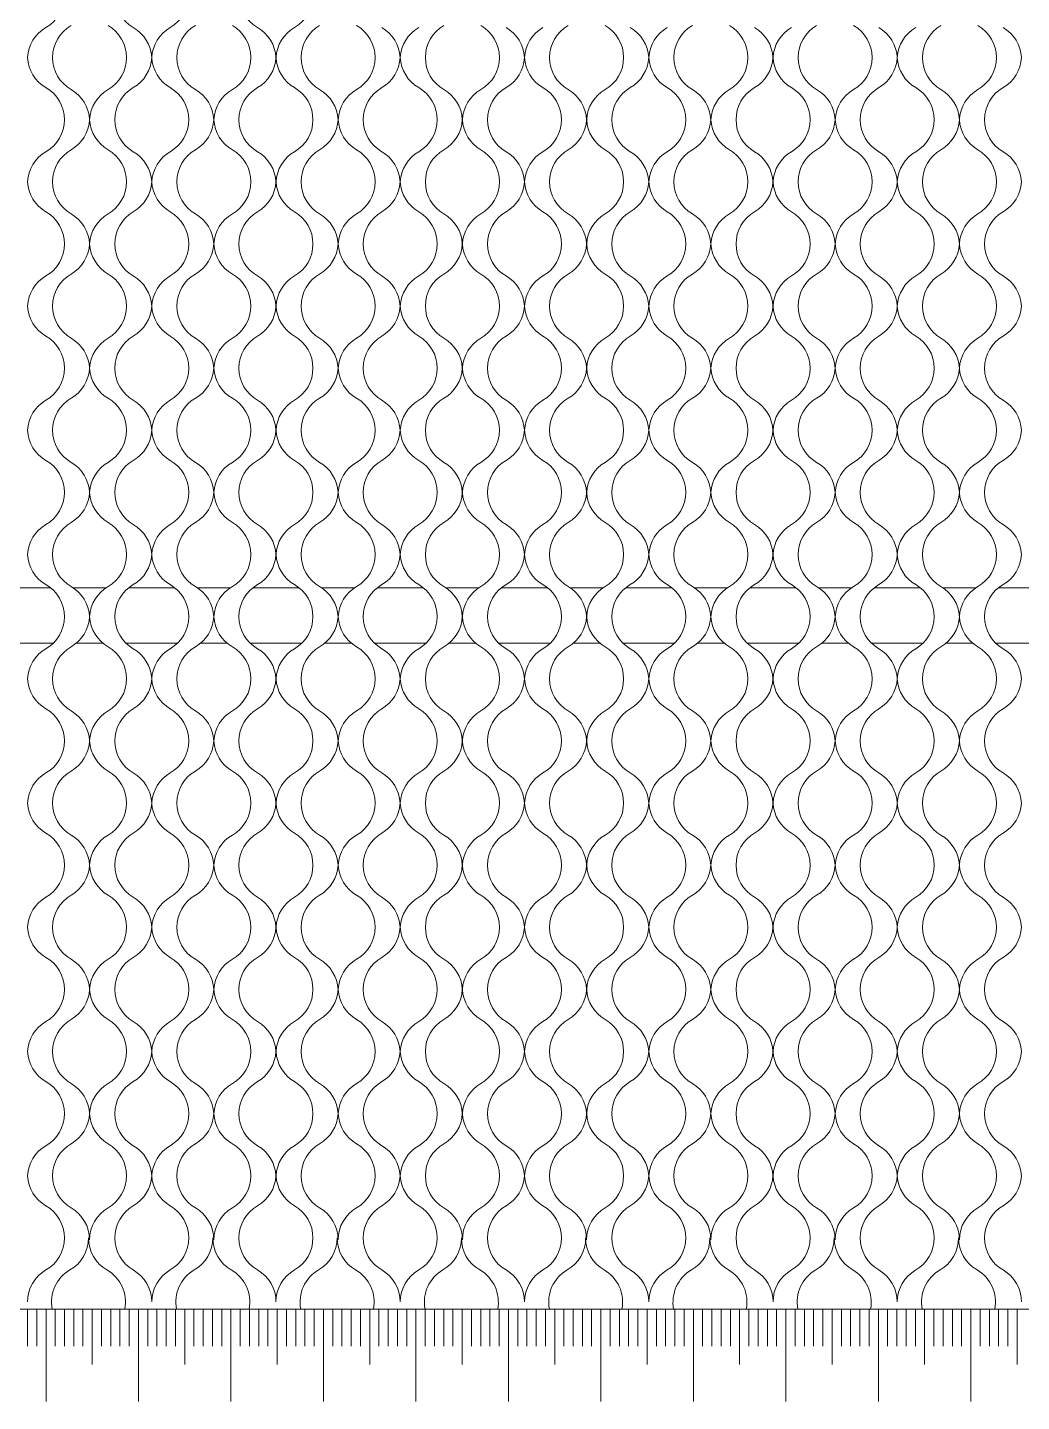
# Model space of a CAD drawing. Header units: millimetres. Extents: x 8 to 1476, y 6 to 1043.
# Drawn here: x 381.5 to 488.9, y 358.8 to 507.3 of the extents above; entities that cross this region are included whole.
import ezdxf

# ---------------------------------------------------------------- set-up
doc = ezdxf.new("R2010")
doc.units = ezdxf.units.MM
doc.header["$LTSCALE"] = 5
doc.layers.add('SLD-0', color=179, linetype='Continuous')

msp = doc.modelspace()

# ---------------------------------------------------------------- linework, layer by layer
at = {"color": 7, "linetype": 'Continuous', "lineweight": 15}
for p, q in [((383.941, 446.769), (378.967, 446.769)), ((389.949, 446.769), (386.393, 446.769)), ((397.376, 446.769), (392.402, 446.769)), ((403.384, 446.769), (399.828, 446.769)), ((410.811, 446.769), (405.837, 446.769)), ((416.819, 446.769), (413.263, 446.769)), ((424.246, 446.769), (419.272, 446.769)), ((430.254, 446.769), (426.698, 446.769)), ((437.681, 446.769), (432.707, 446.769)), ((443.689, 446.769), (440.133, 446.769)), ((451.116, 446.769), (446.142, 446.769)), ((457.124, 446.769), (453.568, 446.769)), ((464.551, 446.769), (459.577, 446.769)), ((470.559, 446.769), (467.003, 446.769)), ((477.986, 446.769), (473.012, 446.769)), ((483.994, 446.769), (480.438, 446.769)), ((491.421, 446.769), (486.447, 446.769)), ((378.665, 440.769), (384.243, 440.769)), ((386.741, 440.769), (389.602, 440.769)), ((392.1, 440.769), (397.678, 440.769)), ((400.176, 440.769), (403.037, 440.769)), ((405.535, 440.769), (411.113, 440.769)), ((413.611, 440.769), (416.472, 440.769)), ((418.97, 440.769), (424.548, 440.769)), ((427.046, 440.769), (429.907, 440.769)), ((432.405, 440.769), (437.983, 440.769)), ((440.481, 440.769), (443.342, 440.769)), ((445.84, 440.769), (451.418, 440.769)), ((453.916, 440.769), (456.777, 440.769)), ((459.275, 440.769), (464.853, 440.769)), ((467.351, 440.769), (470.212, 440.769)), ((472.71, 440.769), (478.288, 440.769)), ((480.786, 440.769), (483.647, 440.769)), ((486.145, 440.769), (491.723, 440.769)), ((333.456, 368.769), (738.456, 368.769))]:
    msp.add_line(p, q, dxfattribs=at)
for centre, start, end in [((381.454, 510.811), 300, 60), ((394.889, 510.811), 120, 240), ((394.889, 510.811), 300, 60), ((408.324, 510.811), 120, 240), ((408.324, 510.811), 300, 60), ((385.454, 503.883), 120, 176.98071), ((388.171, 504.094), 120, 240), ((388.171, 504.094), 300, 60), ((390.889, 503.883), 3.01929, 60), ((398.889, 503.883), 120, 176.98071), ((401.606, 504.094), 120, 240), ((401.606, 504.094), 300, 60), ((404.324, 503.883), 3.01929, 60), ((412.324, 503.883), 120, 176.98071), ((415.041, 504.094), 120, 240), ((415.041, 504.094), 300, 60), ((417.759, 503.883), 3.01929, 60), ((425.759, 503.883), 120, 176.98071), ((428.476, 504.094), 120, 240), ((428.476, 504.094), 300, 60), ((431.194, 503.883), 3.01929, 60), ((439.194, 503.883), 120, 176.98071), ((441.911, 504.094), 120, 240), ((441.911, 504.094), 300, 60), ((444.629, 503.883), 3.01929, 60), ((452.629, 503.883), 120, 176.98071), ((455.346, 504.094), 120, 240), ((455.346, 504.094), 300, 60), ((458.064, 503.883), 3.01929, 60), ((466.064, 503.883), 120, 176.98071), ((468.781, 504.094), 120, 240), ((468.781, 504.094), 300, 60), ((471.499, 503.883), 3.01929, 60), ((479.499, 503.883), 120, 176.98071), ((482.216, 504.094), 120, 240), ((482.216, 504.094), 300, 60), ((484.934, 503.883), 3.01929, 60), ((385.454, 504.304), 183.01929, 240), ((390.889, 504.304), 300, 356.98071), ((398.889, 504.304), 183.01929, 240), ((404.324, 504.304), 300, 356.98071), ((412.324, 504.304), 183.01929, 240), ((417.759, 504.304), 300, 356.98071), ((425.759, 504.304), 183.01929, 240), ((431.194, 504.304), 300, 356.98071), ((439.194, 504.304), 183.01929, 240), ((444.629, 504.304), 300, 356.98071), ((452.629, 504.304), 183.01929, 240), ((458.064, 504.304), 300, 356.98071), ((466.064, 504.304), 183.01929, 240), ((471.499, 504.304), 300, 356.98071), ((479.499, 504.304), 183.01929, 240), ((484.934, 504.304), 300, 356.98071), ((381.454, 497.376), 300, 60), ((394.889, 497.376), 120, 240), ((394.889, 497.376), 300, 60), ((408.324, 497.376), 120, 240), ((408.324, 497.376), 300, 60), ((421.759, 497.376), 120, 240), ((421.759, 497.376), 300, 60), ((435.194, 497.376), 120, 240), ((435.194, 497.376), 300, 60), ((448.629, 497.376), 120, 240), ((448.629, 497.376), 300, 60), ((462.064, 497.376), 120, 240), ((462.064, 497.376), 300, 60), ((475.499, 497.376), 120, 240), ((475.499, 497.376), 300, 60), ((488.934, 497.376), 120, 240), ((384.171, 497.165), 3.01929, 60), ((392.171, 497.165), 120, 176.98071), ((397.606, 497.165), 3.01929, 60), ((405.606, 497.165), 120, 176.98071), ((411.041, 497.165), 3.01929, 60), ((419.041, 497.165), 120, 176.98071), ((424.476, 497.165), 3.01929, 60), ((432.476, 497.165), 120, 176.98071), ((437.911, 497.165), 3.01929, 60), ((445.911, 497.165), 120, 176.98071), ((451.346, 497.165), 3.01929, 60), ((459.346, 497.165), 120, 176.98071), ((464.781, 497.165), 3.01929, 60), ((472.781, 497.165), 120, 176.98071), ((478.216, 497.165), 3.01929, 60), ((486.216, 497.165), 120, 176.98071), ((384.171, 497.587), 300, 356.98071), ((392.171, 497.587), 183.01929, 240), ((397.606, 497.587), 300, 356.98071), ((405.606, 497.587), 183.01929, 240), ((411.041, 497.587), 300, 356.98071), ((419.041, 497.587), 183.01929, 240), ((424.476, 497.587), 300, 356.98071), ((432.476, 497.587), 183.01929, 240), ((437.911, 497.587), 300, 356.98071), ((445.911, 497.587), 183.01929, 240), ((451.346, 497.587), 300, 356.98071), ((459.346, 497.587), 183.01929, 240), ((464.781, 497.587), 300, 356.98071), ((472.781, 497.587), 183.01929, 240), ((478.216, 497.587), 300, 356.98071), ((486.216, 497.587), 183.01929, 240), ((385.454, 490.448), 120, 176.98071), ((388.171, 490.659), 120, 240), ((388.171, 490.659), 300, 60), ((390.889, 490.448), 3.01929, 60), ((398.889, 490.448), 120, 176.98071), ((401.606, 490.659), 120, 240), ((401.606, 490.659), 300, 60), ((404.324, 490.448), 3.01929, 60), ((412.324, 490.448), 120, 176.98071), ((415.041, 490.659), 120, 240), ((415.041, 490.659), 300, 60), ((417.759, 490.448), 3.01929, 60), ((425.759, 490.448), 120, 176.98071), ((428.476, 490.659), 120, 240), ((428.476, 490.659), 300, 60), ((431.194, 490.448), 3.01929, 60), ((439.194, 490.448), 120, 176.98071), ((441.911, 490.659), 120, 240), ((441.911, 490.659), 300, 60), ((444.629, 490.448), 3.01929, 60), ((452.629, 490.448), 120, 176.98071), ((455.346, 490.659), 120, 240), ((455.346, 490.659), 300, 60), ((458.064, 490.448), 3.01929, 60), ((466.064, 490.448), 120, 176.98071), ((468.781, 490.659), 120, 240), ((468.781, 490.659), 300, 60), ((471.499, 490.448), 3.01929, 60), ((479.499, 490.448), 120, 176.98071), ((482.216, 490.659), 120, 240), ((482.216, 490.659), 300, 60), ((484.934, 490.448), 3.01929, 60), ((385.454, 490.869), 183.01929, 240), ((390.889, 490.869), 300, 356.98071), ((398.889, 490.869), 183.01929, 240), ((404.324, 490.869), 300, 356.98071), ((412.324, 490.869), 183.01929, 240), ((417.759, 490.869), 300, 356.98071), ((425.759, 490.869), 183.01929, 240), ((431.194, 490.869), 300, 356.98071), ((439.194, 490.869), 183.01929, 240), ((444.629, 490.869), 300, 356.98071), ((452.629, 490.869), 183.01929, 240), ((458.064, 490.869), 300, 356.98071), ((466.064, 490.869), 183.01929, 240), ((471.499, 490.869), 300, 356.98071), ((479.499, 490.869), 183.01929, 240), ((484.934, 490.869), 300, 356.98071), ((381.454, 483.941), 300, 60), ((394.889, 483.941), 120, 240), ((394.889, 483.941), 300, 60), ((408.324, 483.941), 120, 240), ((408.324, 483.941), 300, 60), ((421.759, 483.941), 120, 240), ((421.759, 483.941), 300, 60), ((435.194, 483.941), 120, 240), ((435.194, 483.941), 300, 60), ((448.629, 483.941), 120, 240), ((448.629, 483.941), 300, 60), ((462.064, 483.941), 120, 240), ((462.064, 483.941), 300, 60), ((475.499, 483.941), 120, 240), ((475.499, 483.941), 300, 60), ((488.934, 483.941), 120, 240), ((384.171, 483.73), 3.01929, 60), ((392.171, 483.73), 120, 176.98071), ((397.606, 483.73), 3.01929, 60), ((405.606, 483.73), 120, 176.98071), ((411.041, 483.73), 3.01929, 60), ((419.041, 483.73), 120, 176.98071), ((424.476, 483.73), 3.01929, 60), ((432.476, 483.73), 120, 176.98071), ((437.911, 483.73), 3.01929, 60), ((445.911, 483.73), 120, 176.98071), ((451.346, 483.73), 3.01929, 60), ((459.346, 483.73), 120, 176.98071), ((464.781, 483.73), 3.01929, 60), ((472.781, 483.73), 120, 176.98071), ((478.216, 483.73), 3.01929, 60), ((486.216, 483.73), 120, 176.98071), ((384.171, 484.152), 300, 356.98071), ((392.171, 484.152), 183.01929, 240), ((397.606, 484.152), 300, 356.98071), ((405.606, 484.152), 183.01929, 240), ((411.041, 484.152), 300, 356.98071), ((419.041, 484.152), 183.01929, 240), ((424.476, 484.152), 300, 356.98071), ((432.476, 484.152), 183.01929, 240), ((437.911, 484.152), 300, 356.98071), ((445.911, 484.152), 183.01929, 240), ((451.346, 484.152), 300, 356.98071), ((459.346, 484.152), 183.01929, 240), ((464.781, 484.152), 300, 356.98071), ((472.781, 484.152), 183.01929, 240), ((478.216, 484.152), 300, 356.98071), ((486.216, 484.152), 183.01929, 240), ((385.454, 477.013), 120, 176.98071), ((388.171, 477.224), 120, 240), ((388.171, 477.224), 300, 60), ((390.889, 477.013), 3.01929, 60), ((398.889, 477.013), 120, 176.98071), ((401.606, 477.224), 120, 240), ((401.606, 477.224), 300, 60), ((404.324, 477.013), 3.01929, 60), ((412.324, 477.013), 120, 176.98071), ((415.041, 477.224), 120, 240), ((415.041, 477.224), 300, 60), ((417.759, 477.013), 3.01929, 60), ((425.759, 477.013), 120, 176.98071), ((428.476, 477.224), 120, 240), ((428.476, 477.224), 300, 60), ((431.194, 477.013), 3.01929, 60), ((439.194, 477.013), 120, 176.98071), ((441.911, 477.224), 120, 240), ((441.911, 477.224), 300, 60), ((444.629, 477.013), 3.01929, 60), ((452.629, 477.013), 120, 176.98071), ((455.346, 477.224), 120, 240), ((455.346, 477.224), 300, 60), ((458.064, 477.013), 3.01929, 60), ((466.064, 477.013), 120, 176.98071), ((468.781, 477.224), 120, 240), ((468.781, 477.224), 300, 60), ((471.499, 477.013), 3.01929, 60), ((479.499, 477.013), 120, 176.98071), ((482.216, 477.224), 120, 240), ((482.216, 477.224), 300, 60), ((484.934, 477.013), 3.01929, 60), ((385.454, 477.434), 183.01929, 240), ((390.889, 477.434), 300, 356.98071), ((398.889, 477.434), 183.01929, 240), ((404.324, 477.434), 300, 356.98071), ((412.324, 477.434), 183.01929, 240), ((417.759, 477.434), 300, 356.98071), ((425.759, 477.434), 183.01929, 240), ((431.194, 477.434), 300, 356.98071), ((439.194, 477.434), 183.01929, 240), ((444.629, 477.434), 300, 356.98071), ((452.629, 477.434), 183.01929, 240), ((458.064, 477.434), 300, 356.98071), ((466.064, 477.434), 183.01929, 240), ((471.499, 477.434), 300, 356.98071), ((479.499, 477.434), 183.01929, 240), ((484.934, 477.434), 300, 356.98071), ((381.454, 470.506), 300, 60), ((394.889, 470.506), 120, 240), ((394.889, 470.506), 300, 60), ((408.324, 470.506), 120, 240), ((408.324, 470.506), 300, 60), ((421.759, 470.506), 120, 240), ((421.759, 470.506), 300, 60), ((435.194, 470.506), 120, 240), ((435.194, 470.506), 300, 60), ((448.629, 470.506), 120, 240), ((448.629, 470.506), 300, 60), ((462.064, 470.506), 120, 240), ((462.064, 470.506), 300, 60), ((475.499, 470.506), 120, 240), ((475.499, 470.506), 300, 60), ((488.934, 470.506), 120, 240), ((384.171, 470.295), 3.01929, 60), ((392.171, 470.295), 120, 176.98071), ((397.606, 470.295), 3.01929, 60), ((405.606, 470.295), 120, 176.98071), ((411.041, 470.295), 3.01929, 60), ((419.041, 470.295), 120, 176.98071), ((424.476, 470.295), 3.01929, 60), ((432.476, 470.295), 120, 176.98071), ((437.911, 470.295), 3.01929, 60), ((445.911, 470.295), 120, 176.98071), ((451.346, 470.295), 3.01929, 60), ((459.346, 470.295), 120, 176.98071), ((464.781, 470.295), 3.01929, 60), ((472.781, 470.295), 120, 176.98071), ((478.216, 470.295), 3.01929, 60), ((486.216, 470.295), 120, 176.98071), ((384.171, 470.717), 300, 356.98071), ((392.171, 470.717), 183.01929, 240), ((397.606, 470.717), 300, 356.98071), ((405.606, 470.717), 183.01929, 240), ((411.041, 470.717), 300, 356.98071), ((419.041, 470.717), 183.01929, 240), ((424.476, 470.717), 300, 356.98071), ((432.476, 470.717), 183.01929, 240), ((437.911, 470.717), 300, 356.98071), ((445.911, 470.717), 183.01929, 240), ((451.346, 470.717), 300, 356.98071), ((459.346, 470.717), 183.01929, 240), ((464.781, 470.717), 300, 356.98071), ((472.781, 470.717), 183.01929, 240), ((478.216, 470.717), 300, 356.98071), ((486.216, 470.717), 183.01929, 240), ((385.454, 463.578), 120, 176.98071), ((388.171, 463.789), 120, 240), ((388.171, 463.789), 300, 60), ((390.889, 463.578), 3.01929, 60), ((398.889, 463.578), 120, 176.98071), ((401.606, 463.789), 120, 240), ((401.606, 463.789), 300, 60), ((404.324, 463.578), 3.01929, 60), ((412.324, 463.578), 120, 176.98071), ((415.041, 463.789), 120, 240), ((415.041, 463.789), 300, 60), ((417.759, 463.578), 3.01929, 60), ((425.759, 463.578), 120, 176.98071), ((428.476, 463.789), 120, 240), ((428.476, 463.789), 300, 60), ((431.194, 463.578), 3.01929, 60), ((439.194, 463.578), 120, 176.98071), ((441.911, 463.789), 120, 240), ((441.911, 463.789), 300, 60), ((444.629, 463.578), 3.01929, 60), ((452.629, 463.578), 120, 176.98071), ((455.346, 463.789), 120, 240), ((455.346, 463.789), 300, 60), ((458.064, 463.578), 3.01929, 60), ((466.064, 463.578), 120, 176.98071), ((468.781, 463.789), 120, 240), ((468.781, 463.789), 300, 60), ((471.499, 463.578), 3.01929, 60), ((479.499, 463.578), 120, 176.98071), ((482.216, 463.789), 120, 240), ((482.216, 463.789), 300, 60), ((484.934, 463.578), 3.01929, 60), ((385.454, 463.999), 183.01929, 240), ((390.889, 463.999), 300, 356.98071), ((398.889, 463.999), 183.01929, 240), ((404.324, 463.999), 300, 356.98071), ((412.324, 463.999), 183.01929, 240), ((417.759, 463.999), 300, 356.98071), ((425.759, 463.999), 183.01929, 240), ((431.194, 463.999), 300, 356.98071), ((439.194, 463.999), 183.01929, 240), ((444.629, 463.999), 300, 356.98071), ((452.629, 463.999), 183.01929, 240), ((458.064, 463.999), 300, 356.98071), ((466.064, 463.999), 183.01929, 240), ((471.499, 463.999), 300, 356.98071), ((479.499, 463.999), 183.01929, 240), ((484.934, 463.999), 300, 356.98071), ((381.454, 457.071), 300, 60), ((384.171, 456.86), 3.01929, 60), ((392.171, 456.86), 120, 176.98071), ((394.889, 457.071), 120, 240), ((394.889, 457.071), 300, 60), ((397.606, 456.86), 3.01929, 60), ((405.606, 456.86), 120, 176.98071), ((408.324, 457.071), 120, 240), ((408.324, 457.071), 300, 60), ((411.041, 456.86), 3.01929, 60), ((419.041, 456.86), 120, 176.98071), ((421.759, 457.071), 120, 240), ((421.759, 457.071), 300, 60), ((424.476, 456.86), 3.01929, 60), ((432.476, 456.86), 120, 176.98071), ((435.194, 457.071), 120, 240), ((435.194, 457.071), 300, 60), ((437.911, 456.86), 3.01929, 60), ((445.911, 456.86), 120, 176.98071), ((448.629, 457.071), 120, 240), ((448.629, 457.071), 300, 60), ((451.346, 456.86), 3.01929, 60), ((459.346, 456.86), 120, 176.98071), ((462.064, 457.071), 120, 240), ((462.064, 457.071), 300, 60), ((464.781, 456.86), 3.01929, 60), ((472.781, 456.86), 120, 176.98071), ((475.499, 457.071), 120, 240), ((475.499, 457.071), 300, 60), ((478.216, 456.86), 3.01929, 60), ((486.216, 456.86), 120, 176.98071), ((488.934, 457.071), 120, 240), ((384.171, 457.282), 300, 356.98071), ((392.171, 457.282), 183.01929, 240), ((397.606, 457.282), 300, 356.98071), ((405.606, 457.282), 183.01929, 240), ((411.041, 457.282), 300, 356.98071), ((419.041, 457.282), 183.01929, 240), ((424.476, 457.282), 300, 356.98071), ((432.476, 457.282), 183.01929, 240), ((437.911, 457.282), 300, 356.98071), ((445.911, 457.282), 183.01929, 240), ((451.346, 457.282), 300, 356.98071), ((459.346, 457.282), 183.01929, 240), ((464.781, 457.282), 300, 356.98071), ((472.781, 457.282), 183.01929, 240), ((478.216, 457.282), 300, 356.98071), ((486.216, 457.282), 183.01929, 240), ((385.454, 450.143), 120, 176.98071), ((388.171, 450.354), 120, 240), ((388.171, 450.354), 300, 60), ((390.889, 450.143), 3.01929, 60), ((398.889, 450.143), 120, 176.98071), ((401.606, 450.354), 120, 240), ((401.606, 450.354), 300, 60), ((404.324, 450.143), 3.01929, 60), ((412.324, 450.143), 120, 176.98071), ((415.041, 450.354), 120, 240), ((415.041, 450.354), 300, 60), ((417.759, 450.143), 3.01929, 60), ((425.759, 450.143), 120, 176.98071), ((428.476, 450.354), 120, 240), ((428.476, 450.354), 300, 60), ((431.194, 450.143), 3.01929, 60), ((439.194, 450.143), 120, 176.98071), ((441.911, 450.354), 120, 240), ((441.911, 450.354), 300, 60), ((444.629, 450.143), 3.01929, 60), ((452.629, 450.143), 120, 176.98071), ((455.346, 450.354), 120, 240), ((455.346, 450.354), 300, 60), ((458.064, 450.143), 3.01929, 60), ((466.064, 450.143), 120, 176.98071), ((468.781, 450.354), 120, 240), ((468.781, 450.354), 300, 60), ((471.499, 450.143), 3.01929, 60), ((479.499, 450.143), 120, 176.98071), ((482.216, 450.354), 120, 240), ((482.216, 450.354), 300, 60), ((484.934, 450.143), 3.01929, 60), ((385.454, 450.564), 183.01929, 240), ((390.889, 450.564), 300, 356.98071), ((398.889, 450.564), 183.01929, 240), ((404.324, 450.564), 300, 356.98071), ((412.324, 450.564), 183.01929, 240), ((417.759, 450.564), 300, 356.98071), ((425.759, 450.564), 183.01929, 240), ((431.194, 450.564), 300, 356.98071), ((439.194, 450.564), 183.01929, 240), ((444.629, 450.564), 300, 356.98071), ((452.629, 450.564), 183.01929, 240), ((458.064, 450.564), 300, 356.98071), ((466.064, 450.564), 183.01929, 240), ((471.499, 450.564), 300, 356.98071), ((479.499, 450.564), 183.01929, 240), ((484.934, 450.564), 300, 356.98071), ((381.454, 443.636), 300, 60), ((384.171, 443.425), 3.01929, 60), ((392.171, 443.425), 120, 176.98071), ((394.889, 443.636), 120, 240), ((394.889, 443.636), 300, 60), ((397.606, 443.425), 3.01929, 60), ((405.606, 443.425), 120, 176.98071), ((408.324, 443.636), 120, 240), ((408.324, 443.636), 300, 60), ((411.041, 443.425), 3.01929, 60), ((419.041, 443.425), 120, 176.98071), ((421.759, 443.636), 120, 240), ((421.759, 443.636), 300, 60), ((424.476, 443.425), 3.01929, 60), ((432.476, 443.425), 120, 176.98071), ((435.194, 443.636), 120, 240), ((435.194, 443.636), 300, 60), ((437.911, 443.425), 3.01929, 60), ((445.911, 443.425), 120, 176.98071), ((448.629, 443.636), 120, 240), ((448.629, 443.636), 300, 60), ((451.346, 443.425), 3.01929, 60), ((459.346, 443.425), 120, 176.98071), ((462.064, 443.636), 120, 240), ((462.064, 443.636), 300, 60), ((464.781, 443.425), 3.01929, 60), ((472.781, 443.425), 120, 176.98071), ((475.499, 443.636), 120, 240), ((475.499, 443.636), 300, 60), ((478.216, 443.425), 3.01929, 60), ((486.216, 443.425), 120, 176.98071), ((488.934, 443.636), 120, 240), ((384.171, 443.847), 300, 356.98071), ((392.171, 443.847), 183.01929, 240), ((397.606, 443.847), 300, 356.98071), ((405.606, 443.847), 183.01929, 240), ((411.041, 443.847), 300, 356.98071), ((419.041, 443.847), 183.01929, 240), ((424.476, 443.847), 300, 356.98071), ((432.476, 443.847), 183.01929, 240), ((437.911, 443.847), 300, 356.98071), ((445.911, 443.847), 183.01929, 240), ((451.346, 443.847), 300, 356.98071), ((459.346, 443.847), 183.01929, 240), ((464.781, 443.847), 300, 356.98071), ((472.781, 443.847), 183.01929, 240), ((478.216, 443.847), 300, 356.98071), ((486.216, 443.847), 183.01929, 240), ((385.454, 436.708), 120, 176.98071), ((388.171, 436.918), 120, 240), ((388.171, 436.918), 300, 60), ((390.889, 436.708), 3.01929, 60), ((398.889, 436.708), 120, 176.98071), ((401.606, 436.918), 120, 240), ((401.606, 436.918), 300, 60), ((404.324, 436.708), 3.01929, 60), ((412.324, 436.708), 120, 176.98071), ((415.041, 436.918), 120, 240), ((415.041, 436.918), 300, 60), ((417.759, 436.708), 3.01929, 60), ((425.759, 436.708), 120, 176.98071), ((428.476, 436.918), 120, 240), ((428.476, 436.918), 300, 60), ((431.194, 436.708), 3.01929, 60), ((439.194, 436.708), 120, 176.98071), ((441.911, 436.918), 120, 240), ((441.911, 436.918), 300, 60), ((444.629, 436.708), 3.01929, 60), ((452.629, 436.708), 120, 176.98071), ((455.346, 436.918), 120, 240), ((455.346, 436.918), 300, 60), ((458.064, 436.708), 3.01929, 60), ((466.064, 436.708), 120, 176.98071), ((468.781, 436.918), 120, 240), ((468.781, 436.918), 300, 60), ((471.499, 436.708), 3.01929, 60), ((479.499, 436.708), 120, 176.98071), ((482.216, 436.918), 120, 240), ((482.216, 436.918), 300, 60), ((484.934, 436.708), 3.01929, 60), ((385.454, 437.129), 183.01929, 240), ((390.889, 437.129), 300, 356.98071), ((398.889, 437.129), 183.01929, 240), ((404.324, 437.129), 300, 356.98071), ((412.324, 437.129), 183.01929, 240), ((417.759, 437.129), 300, 356.98071), ((425.759, 437.129), 183.01929, 240), ((431.194, 437.129), 300, 356.98071), ((439.194, 437.129), 183.01929, 240), ((444.629, 437.129), 300, 356.98071), ((452.629, 437.129), 183.01929, 240), ((458.064, 437.129), 300, 356.98071), ((466.064, 437.129), 183.01929, 240), ((471.499, 437.129), 300, 356.98071), ((479.499, 437.129), 183.01929, 240), ((484.934, 437.129), 300, 356.98071), ((381.454, 430.201), 300, 60), ((384.171, 429.99), 3.01929, 60), ((392.171, 429.99), 120, 176.98071), ((394.889, 430.201), 120, 240), ((394.889, 430.201), 300, 60), ((397.606, 429.99), 3.01929, 60), ((405.606, 429.99), 120, 176.98071), ((408.324, 430.201), 120, 240), ((408.324, 430.201), 300, 60), ((411.041, 429.99), 3.01929, 60), ((419.041, 429.99), 120, 176.98071), ((421.759, 430.201), 120, 240), ((421.759, 430.201), 300, 60), ((424.476, 429.99), 3.01929, 60), ((432.476, 429.99), 120, 176.98071), ((435.194, 430.201), 120, 240), ((435.194, 430.201), 300, 60), ((437.911, 429.99), 3.01929, 60), ((445.911, 429.99), 120, 176.98071), ((448.629, 430.201), 120, 240), ((448.629, 430.201), 300, 60), ((451.346, 429.99), 3.01929, 60), ((459.346, 429.99), 120, 176.98071), ((462.064, 430.201), 120, 240), ((462.064, 430.201), 300, 60), ((464.781, 429.99), 3.01929, 60), ((472.781, 429.99), 120, 176.98071), ((475.499, 430.201), 120, 240), ((475.499, 430.201), 300, 60), ((478.216, 429.99), 3.01929, 60), ((486.216, 429.99), 120, 176.98071), ((488.934, 430.201), 120, 240), ((384.171, 430.412), 300, 356.98071), ((392.171, 430.412), 183.01929, 240), ((397.606, 430.412), 300, 356.98071), ((405.606, 430.412), 183.01929, 240), ((411.041, 430.412), 300, 356.98071), ((419.041, 430.412), 183.01929, 240), ((424.476, 430.412), 300, 356.98071), ((432.476, 430.412), 183.01929, 240), ((437.911, 430.412), 300, 356.98071), ((445.911, 430.412), 183.01929, 240), ((451.346, 430.412), 300, 356.98071), ((459.346, 430.412), 183.01929, 240), ((464.781, 430.412), 300, 356.98071), ((472.781, 430.412), 183.01929, 240), ((478.216, 430.412), 300, 356.98071), ((486.216, 430.412), 183.01929, 240), ((385.454, 423.273), 120, 176.98071), ((388.171, 423.483), 120, 240), ((388.171, 423.483), 300, 60), ((390.889, 423.273), 3.01929, 60), ((398.889, 423.273), 120, 176.98071), ((401.606, 423.483), 120, 240), ((401.606, 423.483), 300, 60), ((404.324, 423.273), 3.01929, 60), ((412.324, 423.273), 120, 176.98071), ((415.041, 423.483), 120, 240), ((415.041, 423.483), 300, 60), ((417.759, 423.273), 3.01929, 60), ((425.759, 423.273), 120, 176.98071), ((428.476, 423.483), 120, 240), ((428.476, 423.483), 300, 60), ((431.194, 423.273), 3.01929, 60), ((439.194, 423.273), 120, 176.98071), ((441.911, 423.483), 120, 240), ((441.911, 423.483), 300, 60), ((444.629, 423.273), 3.01929, 60), ((452.629, 423.273), 120, 176.98071), ((455.346, 423.483), 120, 240), ((455.346, 423.483), 300, 60), ((458.064, 423.273), 3.01929, 60), ((466.064, 423.273), 120, 176.98071), ((468.781, 423.483), 120, 240), ((468.781, 423.483), 300, 60), ((471.499, 423.273), 3.01929, 60), ((479.499, 423.273), 120, 176.98071), ((482.216, 423.483), 120, 240), ((482.216, 423.483), 300, 60), ((484.934, 423.273), 3.01929, 60), ((385.454, 423.694), 183.01929, 240), ((390.889, 423.694), 300, 356.98071), ((398.889, 423.694), 183.01929, 240), ((404.324, 423.694), 300, 356.98071), ((412.324, 423.694), 183.01929, 240), ((417.759, 423.694), 300, 356.98071), ((425.759, 423.694), 183.01929, 240), ((431.194, 423.694), 300, 356.98071), ((439.194, 423.694), 183.01929, 240), ((444.629, 423.694), 300, 356.98071), ((452.629, 423.694), 183.01929, 240), ((458.064, 423.694), 300, 356.98071), ((466.064, 423.694), 183.01929, 240), ((471.499, 423.694), 300, 356.98071), ((479.499, 423.694), 183.01929, 240), ((484.934, 423.694), 300, 356.98071), ((381.454, 416.766), 300, 60), ((384.171, 416.555), 3.01929, 60), ((392.171, 416.555), 120, 176.98071), ((394.889, 416.766), 120, 240), ((394.889, 416.766), 300, 60), ((397.606, 416.555), 3.01929, 60), ((405.606, 416.555), 120, 176.98071), ((408.324, 416.766), 120, 240), ((408.324, 416.766), 300, 60), ((411.041, 416.555), 3.01929, 60), ((419.041, 416.555), 120, 176.98071), ((421.759, 416.766), 120, 240), ((421.759, 416.766), 300, 60), ((424.476, 416.555), 3.01929, 60), ((432.476, 416.555), 120, 176.98071), ((435.194, 416.766), 120, 240), ((435.194, 416.766), 300, 60), ((437.911, 416.555), 3.01929, 60), ((445.911, 416.555), 120, 176.98071), ((448.629, 416.766), 120, 240), ((448.629, 416.766), 300, 60), ((451.346, 416.555), 3.01929, 60), ((459.346, 416.555), 120, 176.98071), ((462.064, 416.766), 120, 240), ((462.064, 416.766), 300, 60), ((464.781, 416.555), 3.01929, 60), ((472.781, 416.555), 120, 176.98071), ((475.499, 416.766), 120, 240), ((475.499, 416.766), 300, 60), ((478.216, 416.555), 3.01929, 60), ((486.216, 416.555), 120, 176.98071), ((488.934, 416.766), 120, 240), ((384.171, 416.977), 300, 356.98071), ((392.171, 416.977), 183.01929, 240), ((397.606, 416.977), 300, 356.98071), ((405.606, 416.977), 183.01929, 240), ((411.041, 416.977), 300, 356.98071), ((419.041, 416.977), 183.01929, 240), ((424.476, 416.977), 300, 356.98071), ((432.476, 416.977), 183.01929, 240), ((437.911, 416.977), 300, 356.98071), ((445.911, 416.977), 183.01929, 240), ((451.346, 416.977), 300, 356.98071), ((459.346, 416.977), 183.01929, 240), ((464.781, 416.977), 300, 356.98071), ((472.781, 416.977), 183.01929, 240), ((478.216, 416.977), 300, 356.98071), ((486.216, 416.977), 183.01929, 240), ((385.454, 409.838), 120, 176.98071), ((388.171, 410.048), 120, 240), ((388.171, 410.048), 300, 60), ((390.889, 409.838), 3.01929, 60), ((398.889, 409.838), 120, 176.98071), ((401.606, 410.048), 120, 240), ((401.606, 410.048), 300, 60), ((404.324, 409.838), 3.01929, 60), ((412.324, 409.838), 120, 176.98071), ((415.041, 410.048), 120, 240), ((415.041, 410.048), 300, 60), ((417.759, 409.838), 3.01929, 60), ((425.759, 409.838), 120, 176.98071), ((428.476, 410.048), 120, 240), ((428.476, 410.048), 300, 60), ((431.194, 409.838), 3.01929, 60), ((439.194, 409.838), 120, 176.98071), ((441.911, 410.048), 120, 240), ((441.911, 410.048), 300, 60), ((444.629, 409.838), 3.01929, 60), ((452.629, 409.838), 120, 176.98071), ((455.346, 410.048), 120, 240), ((455.346, 410.048), 300, 60), ((458.064, 409.838), 3.01929, 60), ((466.064, 409.838), 120, 176.98071), ((468.781, 410.048), 120, 240), ((468.781, 410.048), 300, 60), ((471.499, 409.838), 3.01929, 60), ((479.499, 409.838), 120, 176.98071), ((482.216, 410.048), 120, 240), ((482.216, 410.048), 300, 60), ((484.934, 409.838), 3.01929, 60), ((385.454, 410.259), 183.01929, 240), ((390.889, 410.259), 300, 356.98071), ((398.889, 410.259), 183.01929, 240), ((404.324, 410.259), 300, 356.98071), ((412.324, 410.259), 183.01929, 240), ((417.759, 410.259), 300, 356.98071), ((425.759, 410.259), 183.01929, 240), ((431.194, 410.259), 300, 356.98071), ((439.194, 410.259), 183.01929, 240), ((444.629, 410.259), 300, 356.98071), ((452.629, 410.259), 183.01929, 240), ((458.064, 410.259), 300, 356.98071), ((466.064, 410.259), 183.01929, 240), ((471.499, 410.259), 300, 356.98071), ((479.499, 410.259), 183.01929, 240), ((484.934, 410.259), 300, 356.98071), ((381.454, 403.331), 300, 60), ((384.171, 403.12), 3.01929, 60), ((392.171, 403.12), 120, 176.98071), ((394.889, 403.331), 120, 240), ((394.889, 403.331), 300, 60), ((397.606, 403.12), 3.01929, 60), ((405.606, 403.12), 120, 176.98071), ((408.324, 403.331), 120, 240), ((408.324, 403.331), 300, 60), ((411.041, 403.12), 3.01929, 60), ((419.041, 403.12), 120, 176.98071), ((421.759, 403.331), 120, 240), ((421.759, 403.331), 300, 60), ((424.476, 403.12), 3.01929, 60), ((432.476, 403.12), 120, 176.98071), ((435.194, 403.331), 120, 240), ((435.194, 403.331), 300, 60), ((437.911, 403.12), 3.01929, 60), ((445.911, 403.12), 120, 176.98071), ((448.629, 403.331), 120, 240), ((448.629, 403.331), 300, 60), ((451.346, 403.12), 3.01929, 60), ((459.346, 403.12), 120, 176.98071), ((462.064, 403.331), 120, 240), ((462.064, 403.331), 300, 60), ((464.781, 403.12), 3.01929, 60), ((472.781, 403.12), 120, 176.98071), ((475.499, 403.331), 120, 240), ((475.499, 403.331), 300, 60), ((478.216, 403.12), 3.01929, 60), ((486.216, 403.12), 120, 176.98071), ((488.934, 403.331), 120, 240), ((384.171, 403.542), 300, 356.98071), ((392.171, 403.542), 183.01929, 240), ((397.606, 403.542), 300, 356.98071), ((405.606, 403.542), 183.01929, 240), ((411.041, 403.542), 300, 356.98071), ((419.041, 403.542), 183.01929, 240), ((424.476, 403.542), 300, 356.98071), ((432.476, 403.542), 183.01929, 240), ((437.911, 403.542), 300, 356.98071), ((445.911, 403.542), 183.01929, 240), ((451.346, 403.542), 300, 356.98071), ((459.346, 403.542), 183.01929, 240), ((464.781, 403.542), 300, 356.98071), ((472.781, 403.542), 183.01929, 240), ((478.216, 403.542), 300, 356.98071), ((486.216, 403.542), 183.01929, 240), ((385.454, 396.403), 120, 176.98071), ((388.171, 396.613), 120, 240), ((388.171, 396.613), 300, 60), ((390.889, 396.403), 3.01929, 60), ((398.889, 396.403), 120, 176.98071), ((401.606, 396.613), 120, 240), ((401.606, 396.613), 300, 60), ((404.324, 396.403), 3.01929, 60), ((412.324, 396.403), 120, 176.98071), ((415.041, 396.613), 120, 240), ((415.041, 396.613), 300, 60), ((417.759, 396.403), 3.01929, 60), ((425.759, 396.403), 120, 176.98071), ((428.476, 396.613), 120, 240), ((428.476, 396.613), 300, 60), ((431.194, 396.403), 3.01929, 60), ((439.194, 396.403), 120, 176.98071), ((441.911, 396.613), 120, 240), ((441.911, 396.613), 300, 60), ((444.629, 396.403), 3.01929, 60), ((452.629, 396.403), 120, 176.98071), ((455.346, 396.613), 120, 240), ((455.346, 396.613), 300, 60), ((458.064, 396.403), 3.01929, 60), ((466.064, 396.403), 120, 176.98071), ((468.781, 396.613), 120, 240), ((468.781, 396.613), 300, 60), ((471.499, 396.403), 3.01929, 60), ((479.499, 396.403), 120, 176.98071), ((482.216, 396.613), 120, 240), ((482.216, 396.613), 300, 60), ((484.934, 396.403), 3.01929, 60), ((385.454, 396.824), 183.01929, 240), ((390.889, 396.824), 300, 356.98071), ((398.889, 396.824), 183.01929, 240), ((404.324, 396.824), 300, 356.98071), ((412.324, 396.824), 183.01929, 240), ((417.759, 396.824), 300, 356.98071), ((425.759, 396.824), 183.01929, 240), ((431.194, 396.824), 300, 356.98071), ((439.194, 396.824), 183.01929, 240), ((444.629, 396.824), 300, 356.98071), ((452.629, 396.824), 183.01929, 240), ((458.064, 396.824), 300, 356.98071), ((466.064, 396.824), 183.01929, 240), ((471.499, 396.824), 300, 356.98071), ((479.499, 396.824), 183.01929, 240), ((484.934, 396.824), 300, 356.98071), ((381.454, 389.896), 300, 60), ((384.171, 389.685), 3.01929, 60), ((392.171, 389.685), 120, 176.98071), ((394.889, 389.896), 120, 240), ((394.889, 389.896), 300, 60), ((397.606, 389.685), 3.01929, 60), ((405.606, 389.685), 120, 176.98071), ((408.324, 389.896), 120, 240), ((408.324, 389.896), 300, 60), ((411.041, 389.685), 3.01929, 60), ((419.041, 389.685), 120, 176.98071), ((421.759, 389.896), 120, 240), ((421.759, 389.896), 300, 60), ((424.476, 389.685), 3.01929, 60), ((432.476, 389.685), 120, 176.98071), ((435.194, 389.896), 120, 240), ((435.194, 389.896), 300, 60), ((437.911, 389.685), 3.01929, 60), ((445.911, 389.685), 120, 176.98071), ((448.629, 389.896), 120, 240), ((448.629, 389.896), 300, 60), ((451.346, 389.685), 3.01929, 60), ((459.346, 389.685), 120, 176.98071), ((462.064, 389.896), 120, 240), ((462.064, 389.896), 300, 60), ((464.781, 389.685), 3.01929, 60), ((472.781, 389.685), 120, 176.98071), ((475.499, 389.896), 120, 240), ((475.499, 389.896), 300, 60), ((478.216, 389.685), 3.01929, 60), ((486.216, 389.685), 120, 176.98071), ((488.934, 389.896), 120, 240), ((384.171, 390.107), 300, 356.98071), ((392.171, 390.107), 183.01929, 240), ((397.606, 390.107), 300, 356.98071), ((405.606, 390.107), 183.01929, 240), ((411.041, 390.107), 300, 356.98071), ((419.041, 390.107), 183.01929, 240), ((424.476, 390.107), 300, 356.98071), ((432.476, 390.107), 183.01929, 240), ((437.911, 390.107), 300, 356.98071), ((445.911, 390.107), 183.01929, 240), ((451.346, 390.107), 300, 356.98071), ((459.346, 390.107), 183.01929, 240), ((464.781, 390.107), 300, 356.98071), ((472.781, 390.107), 183.01929, 240), ((478.216, 390.107), 300, 356.98071), ((486.216, 390.107), 183.01929, 240), ((385.454, 382.968), 120, 176.98071), ((388.171, 383.178), 120, 240), ((388.171, 383.178), 300, 60), ((390.889, 382.968), 3.01929, 60), ((398.889, 382.968), 120, 176.98071), ((401.606, 383.178), 120, 240), ((401.606, 383.178), 300, 60), ((404.324, 382.968), 3.01929, 60), ((412.324, 382.968), 120, 176.98071), ((415.041, 383.178), 120, 240), ((415.041, 383.178), 300, 60), ((417.759, 382.968), 3.01929, 60), ((425.759, 382.968), 120, 176.98071), ((428.476, 383.178), 120, 240), ((428.476, 383.178), 300, 60), ((431.194, 382.968), 3.01929, 60), ((439.194, 382.968), 120, 176.98071), ((441.911, 383.178), 120, 240), ((441.911, 383.178), 300, 60), ((444.629, 382.968), 3.01929, 60), ((452.629, 382.968), 120, 176.98071), ((455.346, 383.178), 120, 240), ((455.346, 383.178), 300, 60), ((458.064, 382.968), 3.01929, 60), ((466.064, 382.968), 120, 176.98071), ((468.781, 383.178), 120, 240), ((468.781, 383.178), 300, 60), ((471.499, 382.968), 3.01929, 60), ((479.499, 382.968), 120, 176.98071), ((482.216, 383.178), 120, 240), ((482.216, 383.178), 300, 60), ((484.934, 382.968), 3.01929, 60), ((385.454, 383.389), 183.01929, 240), ((390.889, 383.389), 300, 356.98071), ((398.889, 383.389), 183.01929, 240), ((404.324, 383.389), 300, 356.98071), ((412.324, 383.389), 183.01929, 240), ((417.759, 383.389), 300, 356.98071), ((425.759, 383.389), 183.01929, 240), ((431.194, 383.389), 300, 356.98071), ((439.194, 383.389), 183.01929, 240), ((444.629, 383.389), 300, 356.98071), ((452.629, 383.389), 183.01929, 240), ((458.064, 383.389), 300, 356.98071), ((466.064, 383.389), 183.01929, 240), ((471.499, 383.389), 300, 356.98071), ((479.499, 383.389), 183.01929, 240), ((484.934, 383.389), 300, 356.98071), ((381.454, 376.461), 300, 60), ((384.171, 376.25), 0, 60), ((392.171, 376.25), 120, 180), ((394.889, 376.461), 120, 240), ((394.889, 376.461), 300, 60), ((397.606, 376.25), 0, 60), ((405.606, 376.25), 120, 180), ((408.324, 376.461), 120, 240), ((408.324, 376.461), 300, 60), ((411.041, 376.25), 0, 60), ((419.041, 376.25), 120, 180), ((421.759, 376.461), 120, 240), ((421.759, 376.461), 300, 60), ((424.476, 376.25), 0, 60), ((432.476, 376.25), 120, 180), ((435.194, 376.461), 120, 240), ((435.194, 376.461), 300, 60), ((437.911, 376.25), 0, 60), ((445.911, 376.25), 120, 180), ((448.629, 376.461), 120, 240), ((448.629, 376.461), 300, 60), ((451.346, 376.25), 0, 60), ((459.346, 376.25), 120, 180), ((462.064, 376.461), 120, 240), ((462.064, 376.461), 300, 60), ((464.781, 376.25), 0, 60), ((472.781, 376.25), 120, 180), ((475.499, 376.461), 120, 240), ((475.499, 376.461), 300, 60), ((478.216, 376.25), 0, 60), ((486.216, 376.25), 120, 180), ((488.934, 376.461), 120, 240), ((384.047, 376.461), 300, 0), ((392.047, 376.461), 180, 240), ((397.487, 376.461), 300, 0), ((405.487, 376.461), 180, 240), ((410.927, 376.461), 300, 0), ((418.927, 376.461), 180, 240), ((424.367, 376.461), 300, 0), ((432.367, 376.461), 180, 240), ((437.807, 376.461), 300, 0), ((445.807, 376.461), 180, 240), ((451.247, 376.461), 300, 0), ((459.247, 376.461), 180, 240), ((464.687, 376.461), 300, 0), ((472.687, 376.461), 180, 240), ((478.127, 376.461), 300, 0), ((486.127, 376.461), 180, 240), ((385.454, 369.533), 120, 180), ((388.047, 369.533), 120, 191.00938), ((388.047, 369.533), 348.99062, 60), ((390.889, 369.533), 0, 60), ((398.889, 369.533), 120, 180), ((401.487, 369.533), 120, 191.00938), ((401.487, 369.533), 348.99062, 60), ((404.324, 369.533), 0, 60), ((412.324, 369.533), 120, 180), ((414.927, 369.533), 120, 191.00938), ((414.927, 369.533), 348.99062, 60), ((417.759, 369.533), 0, 60), ((425.759, 369.533), 120, 180), ((428.367, 369.533), 120, 191.00938), ((428.367, 369.533), 348.99062, 60), ((431.194, 369.533), 0, 60), ((439.194, 369.533), 120, 180), ((441.807, 369.533), 120, 191.00938), ((441.807, 369.533), 348.99062, 60), ((444.629, 369.533), 0, 60), ((452.629, 369.533), 120, 180), ((455.247, 369.533), 120, 191.00938), ((455.247, 369.533), 348.99062, 60), ((458.064, 369.533), 0, 60), ((466.064, 369.533), 120, 180), ((468.687, 369.533), 120, 191.00938), ((468.687, 369.533), 348.99062, 60), ((471.499, 369.533), 0, 60), ((479.499, 369.533), 120, 180), ((482.127, 369.533), 120, 191.00938), ((482.127, 369.533), 348.99062, 60), ((484.934, 369.533), 0, 60)]:
    msp.add_arc(centre, 4, start, end, dxfattribs=at)
at = {"layer": 'SLD-0', "color": 7, "lineweight": 0}
for p, q in [((381.456, 368.769), (381.456, 364.769)), ((382.456, 368.769), (382.456, 364.769)), ((383.456, 368.769), (383.456, 358.769)), ((383.456, 368.769), (383.456, 364.769)), ((384.456, 368.769), (384.456, 364.769)), ((385.456, 368.769), (385.456, 364.769)), ((386.456, 368.769), (386.456, 364.769)), ((387.456, 368.769), (387.456, 364.769)), ((388.456, 368.769), (388.456, 363.769)), ((388.456, 368.769), (388.456, 364.769)), ((388.456, 368.769), (388.456, 362.769)), ((389.456, 368.769), (389.456, 364.769)), ((390.456, 368.769), (390.456, 364.769)), ((391.456, 368.769), (391.456, 364.769)), ((392.456, 368.769), (392.456, 364.769)), ((393.456, 368.769), (393.456, 358.769)), ((393.456, 368.769), (393.456, 364.769)), ((394.456, 368.769), (394.456, 364.769)), ((395.456, 368.769), (395.456, 364.769)), ((396.456, 368.769), (396.456, 364.769)), ((397.456, 368.769), (397.456, 364.769)), ((398.456, 368.769), (398.456, 363.769)), ((398.456, 368.769), (398.456, 364.769)), ((398.456, 368.769), (398.456, 362.769)), ((399.456, 368.769), (399.456, 364.769)), ((400.456, 368.769), (400.456, 364.769)), ((401.456, 368.769), (401.456, 364.769)), ((402.456, 368.769), (402.456, 364.769)), ((403.456, 368.769), (403.456, 358.769)), ((403.456, 368.769), (403.456, 364.769)), ((404.456, 368.769), (404.456, 364.769)), ((405.456, 368.769), (405.456, 364.769)), ((406.456, 368.769), (406.456, 364.769)), ((407.456, 368.769), (407.456, 364.769)), ((408.456, 368.769), (408.456, 363.769)), ((408.456, 368.769), (408.456, 364.769)), ((408.456, 368.769), (408.456, 362.769)), ((409.456, 368.769), (409.456, 364.769)), ((410.456, 368.769), (410.456, 364.769)), ((411.456, 368.769), (411.456, 364.769)), ((412.456, 368.769), (412.456, 364.769)), ((413.456, 368.769), (413.456, 358.769)), ((413.456, 368.769), (413.456, 364.769)), ((414.456, 368.769), (414.456, 364.769)), ((415.456, 368.769), (415.456, 364.769)), ((416.456, 368.769), (416.456, 364.769)), ((417.456, 368.769), (417.456, 364.769)), ((418.456, 368.769), (418.456, 363.769)), ((418.456, 368.769), (418.456, 364.769)), ((418.456, 368.769), (418.456, 362.769)), ((419.456, 368.769), (419.456, 364.769)), ((420.456, 368.769), (420.456, 364.769)), ((421.456, 368.769), (421.456, 364.769)), ((422.456, 368.769), (422.456, 364.769)), ((423.456, 368.769), (423.456, 358.769)), ((423.456, 368.769), (423.456, 364.769)), ((424.456, 368.769), (424.456, 364.769)), ((425.456, 368.769), (425.456, 364.769)), ((426.456, 368.769), (426.456, 364.769)), ((427.456, 368.769), (427.456, 364.769)), ((428.456, 368.769), (428.456, 363.769)), ((428.456, 368.769), (428.456, 364.769)), ((428.456, 368.769), (428.456, 362.769)), ((429.456, 368.769), (429.456, 364.769)), ((430.456, 368.769), (430.456, 364.769)), ((431.456, 368.769), (431.456, 364.769)), ((432.456, 368.769), (432.456, 364.769)), ((433.456, 368.769), (433.456, 358.769)), ((433.456, 368.769), (433.456, 364.769)), ((434.456, 368.769), (434.456, 364.769)), ((435.456, 368.769), (435.456, 364.769)), ((436.456, 368.769), (436.456, 364.769)), ((437.456, 368.769), (437.456, 364.769)), ((438.456, 368.769), (438.456, 363.769)), ((438.456, 368.769), (438.456, 364.769)), ((438.456, 368.769), (438.456, 362.769)), ((439.456, 368.769), (439.456, 364.769)), ((440.456, 368.769), (440.456, 364.769)), ((441.456, 368.769), (441.456, 364.769)), ((442.456, 368.769), (442.456, 364.769)), ((443.456, 368.769), (443.456, 358.769)), ((443.456, 368.769), (443.456, 364.769)), ((444.456, 368.769), (444.456, 364.769)), ((445.456, 368.769), (445.456, 364.769)), ((446.456, 368.769), (446.456, 364.769)), ((447.456, 368.769), (447.456, 364.769)), ((448.456, 368.769), (448.456, 363.769)), ((448.456, 368.769), (448.456, 364.769)), ((448.456, 368.769), (448.456, 362.769)), ((449.456, 368.769), (449.456, 364.769)), ((450.456, 368.769), (450.456, 364.769)), ((451.456, 368.769), (451.456, 364.769)), ((452.456, 368.769), (452.456, 364.769)), ((453.456, 368.769), (453.456, 358.769)), ((453.456, 368.769), (453.456, 364.769)), ((454.456, 368.769), (454.456, 364.769)), ((455.456, 368.769), (455.456, 364.769)), ((456.456, 368.769), (456.456, 364.769)), ((457.456, 368.769), (457.456, 364.769)), ((458.456, 368.769), (458.456, 363.769)), ((458.456, 368.769), (458.456, 364.769)), ((458.456, 368.769), (458.456, 362.769)), ((459.456, 368.769), (459.456, 364.769)), ((460.456, 368.769), (460.456, 364.769)), ((461.456, 368.769), (461.456, 364.769)), ((462.456, 368.769), (462.456, 364.769)), ((463.456, 368.769), (463.456, 358.769)), ((463.456, 368.769), (463.456, 364.769)), ((464.456, 368.769), (464.456, 364.769)), ((465.456, 368.769), (465.456, 364.769)), ((466.456, 368.769), (466.456, 364.769)), ((467.456, 368.769), (467.456, 364.769)), ((468.456, 368.769), (468.456, 363.769)), ((468.456, 368.769), (468.456, 364.769)), ((468.456, 368.769), (468.456, 362.769)), ((469.456, 368.769), (469.456, 364.769)), ((470.456, 368.769), (470.456, 364.769)), ((471.456, 368.769), (471.456, 364.769)), ((472.456, 368.769), (472.456, 364.769)), ((473.456, 368.769), (473.456, 358.769)), ((473.456, 368.769), (473.456, 364.769)), ((474.456, 368.769), (474.456, 364.769)), ((475.456, 368.769), (475.456, 364.769)), ((476.456, 368.769), (476.456, 364.769)), ((477.456, 368.769), (477.456, 364.769)), ((478.456, 368.769), (478.456, 363.769)), ((478.456, 368.769), (478.456, 364.769)), ((478.456, 368.769), (478.456, 362.769)), ((479.456, 368.769), (479.456, 364.769)), ((480.456, 368.769), (480.456, 364.769)), ((481.456, 368.769), (481.456, 364.769)), ((482.456, 368.769), (482.456, 364.769)), ((483.456, 368.769), (483.456, 358.769)), ((483.456, 368.769), (483.456, 364.769)), ((484.456, 368.769), (484.456, 364.769)), ((485.456, 368.769), (485.456, 364.769)), ((486.456, 368.769), (486.456, 364.769)), ((487.456, 368.769), (487.456, 364.769)), ((488.456, 368.769), (488.456, 363.769)), ((488.456, 368.769), (488.456, 364.769)), ((488.456, 368.769), (488.456, 362.769))]:
    msp.add_line(p, q, dxfattribs=at)

doc.saveas('drawing.dxf')
